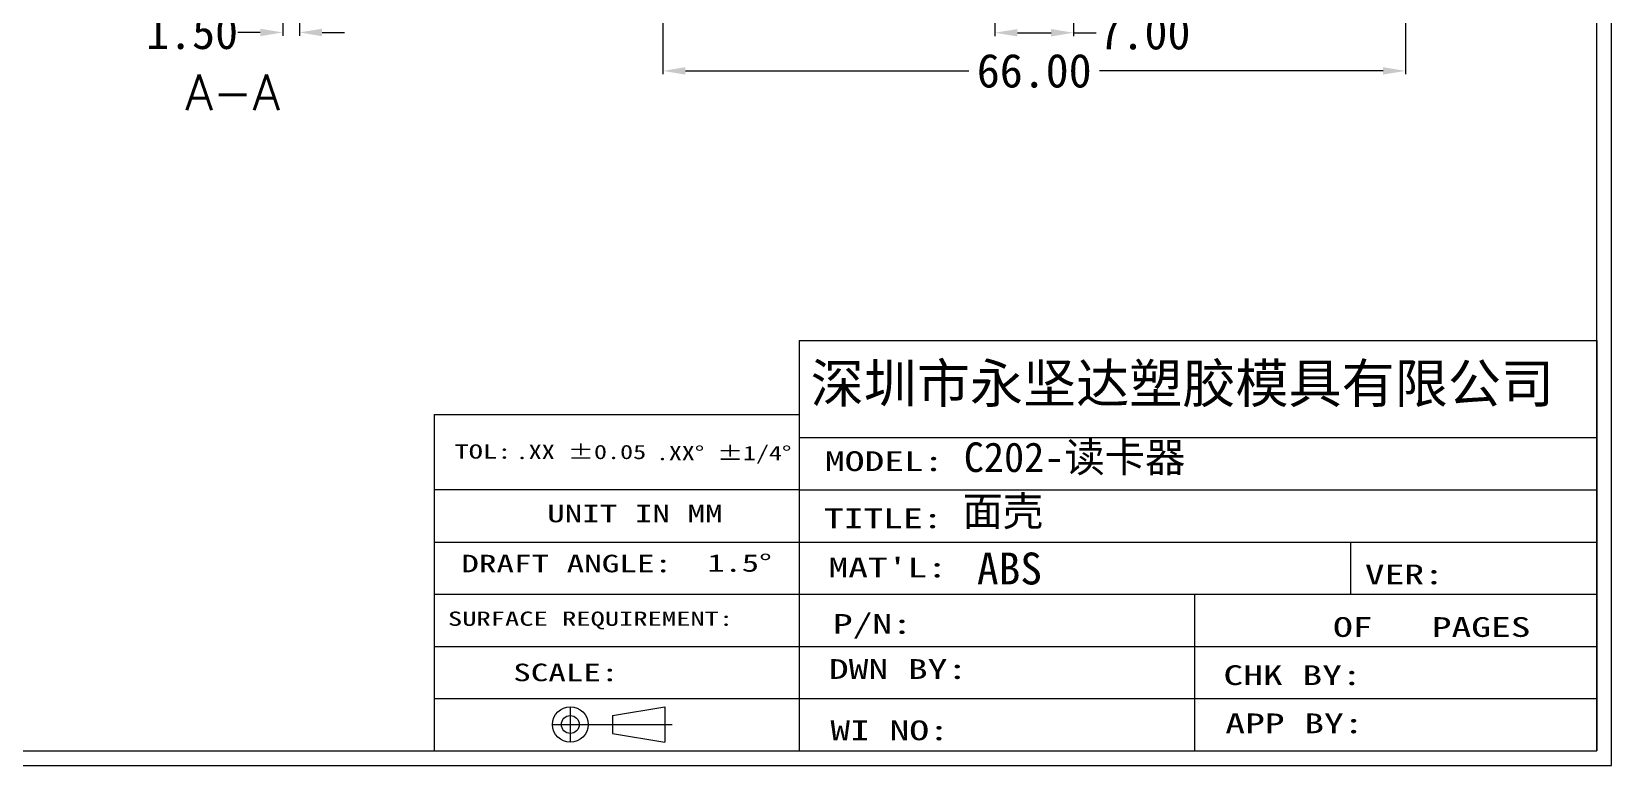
# Model space of a CAD drawing. Extents: x 178 to 733, y 496 to 689.
# Drawn here: x 310.2 to 450.6, y 496.1 to 561.4 of the extents above; entities that cross this region are included whole.
import ezdxf
from ezdxf.enums import TextEntityAlignment as Align

# ---------------------------------------------------------------- set-up
doc = ezdxf.new("R2010")
doc.units = 0
doc.header["$MEASUREMENT"] = 0
doc.layers.add('TOP', color=7, linetype='Continuous')
doc.styles.add('blockfont', font='simplex.shx', dxfattribs={"bigfont": 'bigfont'})
doc.dimstyles.get("Standard").update_dxf_attribs({"dimtxt": 0.18, "dimasz": 0.18, "dimexe": 0.18, "dimexo": 0.0625, "dimgap": 0.09, "dimtad": 0, "dimtih": 1, "dimtoh": 1, "dimdec": 4, "dimzin": 0, "dimdsep": 46, "dimtxsty": 'Standard', "dimcen": 0.09, "dimadec": 0, "dimazin": 0, "dimtfac": 1, "dimtdec": 4, "dimtofl": 0, "dimtmove": 0, "dimatfit": 3, "dimfxl": 0, "dimtolj": 1, "dimtzin": 0, "dimarcsym": 0})

# ---------------------------------------------------------------- blocks, each defined once
blk = doc.blocks.new('*D14')
at = {"color": 4, "linetype": 'Continuous', "lineweight": 9}
for p, q in [((395.84, 563.97), (395.84, 560.96)), ((402.84, 563.97), (402.84, 560.96)), ((397.84, 561.26), (400.84, 561.26)), ((402.84, 561.26), (404.84, 561.26))]:
    blk.add_line(p, q, dxfattribs=at)
for points in [[(397.84, 561.59), (397.84, 560.93), (395.84, 561.26)], [(400.84, 561.59), (400.84, 560.93), (402.84, 561.26)]]:
    blk.add_solid(points, dxfattribs=at)
at = {"layer": 'Defpoints', "color": 0, "linetype": 'Continuous', "lineweight": 9}
for p in [(395.84, 564.27), (402.84, 564.27), (402.84, 561.26)]:
    blk.add_point(p, dxfattribs=at)
at = {"color": 3, "linetype": 'Continuous', "lineweight": 9, "insert": (409.14, 561.26), "char_height": 3, "attachment_point": 5}
blk.add_mtext('\\A1;7.00', dxfattribs=at)
blk = doc.blocks.new('*D16')
at = {"color": 4, "linetype": 'Continuous', "lineweight": 9}
for p, q in [((366.34, 579.15), (366.34, 557.57)), ((432.34, 579.15), (432.34, 557.57)), ((368.34, 557.87), (393.54, 557.87)), ((430.34, 557.87), (405.14, 557.87))]:
    blk.add_line(p, q, dxfattribs=at)
for points in [[(368.34, 558.2), (368.34, 557.54), (366.34, 557.87)], [(430.34, 558.2), (430.34, 557.54), (432.34, 557.87)]]:
    blk.add_solid(points, dxfattribs=at)
at = {"layer": 'Defpoints', "color": 0, "linetype": 'Continuous', "lineweight": 9}
for p in [(366.34, 579.45), (432.34, 579.45), (432.34, 557.87)]:
    blk.add_point(p, dxfattribs=at)
at = {"color": 3, "linetype": 'Continuous', "lineweight": 9, "insert": (399.34, 557.87), "char_height": 3, "attachment_point": 5}
blk.add_mtext('\\A1;66.00', dxfattribs=at)
blk = doc.blocks.new('*D25')
at = {"color": 4, "linetype": 'Continuous', "lineweight": 9}
for p, q in [((332.55, 565.27), (332.55, 560.99)), ((334.05, 563.97), (334.05, 560.99)), ((330.55, 561.29), (328.55, 561.29)), ((336.05, 561.29), (338.05, 561.29))]:
    blk.add_line(p, q, dxfattribs=at)
for points in [[(330.55, 561.62), (330.55, 560.95), (332.55, 561.29)], [(336.05, 561.62), (336.05, 560.95), (334.05, 561.29)]]:
    blk.add_solid(points, dxfattribs=at)
at = {"layer": 'Defpoints', "color": 0, "linetype": 'Continuous', "lineweight": 9}
for p in [(332.55, 565.57), (334.05, 564.27), (332.55, 561.29)]:
    blk.add_point(p, dxfattribs=at)
at = {"color": 3, "linetype": 'Continuous', "lineweight": 9, "insert": (324.5, 561.29), "char_height": 3, "attachment_point": 5}
blk.add_mtext('\\A1;1.50', dxfattribs=at)
blk = doc.blocks.new('*T73')
at = {"linetype": 'ByBlock', "width": 1.2}
blk.add_text('WI NO:', height=1.8, dxfattribs=at).set_placement((320.43, 5.76), (331.23, 5.76), align=Align.FIT)
blk = doc.blocks.new('*T77')
at = {"linetype": 'ByBlock', "width": 1.090909}
blk.add_text('DRAFT ANGLE:', height=1.6, dxfattribs=at).set_placement((279.54, 21.07), (298.74, 21.07), align=Align.FIT)
blk = doc.blocks.new('*T79')
at = {"linetype": 'ByBlock', "width": 1.111111}
blk.add_text('UNIT IN MM', height=1.6, dxfattribs=at).set_placement((287.36, 25.63), (303.36, 25.63), align=Align.FIT)
blk = doc.blocks.new('*T76')
at = {"linetype": 'ByBlock', "width": 1.309524}
blk.add_text('.XX %%p0.05', height=1.3, dxfattribs=at).set_placement((284.48, 31.39), (296.39, 31.39), align=Align.FIT)
blk = doc.blocks.new('*T80')
at = {"linetype": 'ByBlock', "width": 1.2}
blk.add_text('SCALE:', height=1.6, dxfattribs=at).set_placement((284.27, 11.14), (293.87, 11.14), align=Align.FIT)
blk = doc.blocks.new('*T78')
at = {"linetype": 'ByBlock', "width": 1.071429}
blk.add_text('SURFACE REQUIREMENT:', height=1.3, dxfattribs=at).set_placement((278.32, 16.19), (304.32, 16.19), align=Align.FIT)
blk = doc.blocks.new('*T75')
at = {"linetype": 'ByBlock', "width": 1.333333}
blk.add_text('TOL:', height=1.3, dxfattribs=at).set_placement((278.91, 31.43), (284.11, 31.43), align=Align.FIT)
blk = doc.blocks.new('*T81')
at = {"linetype": 'ByBlock', "width": 1.571429}
blk.add_text('1.5%%d', height=1.6, dxfattribs=at).set_placement((301.97, 21.12), (307.84, 21.12), align=Align.FIT)
blk = doc.blocks.new('*T74')
at = {"linetype": 'ByBlock', "width": 1.1875}
blk.add_text('.XX%%d %%p1/4%%d', height=1.3, dxfattribs=at).set_placement((297.28, 31.29), (309.63, 31.29), align=Align.FIT)
blk = doc.blocks.new('*T85')
at = {"linetype": 'ByBlock', "width": 1.285714}
blk.add_text('TITLE:', height=1.8, dxfattribs=at).set_placement((319.85, 25.09), (330.65, 25.09), align=Align.FIT)
blk = doc.blocks.new('*T82')
at = {"linetype": 'ByBlock', "width": 1.2}
blk.add_text('MODEL:', height=1.8, dxfattribs=at).set_placement((319.94, 30.3), (330.74, 30.3), align=Align.FIT)
blk = doc.blocks.new('*T84')
at = {"linetype": 'ByBlock', "width": 1.333333}
blk.add_text('P/N:', height=1.8, dxfattribs=at).set_placement((320.66, 15.46), (327.86, 15.46), align=Align.FIT)
blk = doc.blocks.new('*T83')
at = {"linetype": 'ByBlock', "width": 1.105263}
blk.add_text('DWN BY:', height=1.8, dxfattribs=at).set_placement((320.3, 11.35), (332.9, 11.35), align=Align.FIT)
blk = doc.blocks.new('*T86')
at = {"linetype": 'ByBlock', "width": 1.333333}
blk.add_text("MAT'L:", height=1.8, dxfattribs=at).set_placement((320.26, 20.61), (331.06, 20.61), align=Align.FIT)
blk = doc.blocks.new('*T71')
at = {"linetype": 'ByBlock', "width": 1.166667}
blk.add_text('APP BY:', height=1.8, dxfattribs=at).set_placement((356.43, 6.4), (369.03, 6.4), align=Align.FIT)
blk = doc.blocks.new('*T88')
at = {"linetype": 'ByBlock', "width": 1.034483}
blk.add_text('OF   PAGES', height=1.8, dxfattribs=at).set_placement((366.25, 15.18), (384.25, 15.18), align=Align.FIT)
blk = doc.blocks.new('*T87')
at = {"linetype": 'ByBlock', "width": 1.2}
blk.add_text('VER:', height=1.8, dxfattribs=at).set_placement((369.15, 19.98), (376.35, 19.98), align=Align.FIT)
blk = doc.blocks.new('*T72')
at = {"linetype": 'ByBlock', "width": 1.166667}
blk.add_text('CHK BY:', height=1.8, dxfattribs=at).set_placement((356.26, 10.79), (368.86, 10.79), align=Align.FIT)

msp = doc.modelspace()

# ---------------------------------------------------------------- linework, layer by layer
at = {"color": 7, "linetype": 'Continuous', "lineweight": 9}
for p, q in [((450.633, 496.141), (450.633, 688.597)), ((449.337, 497.437), (449.337, 687.301)), ((179.769, 497.437), (449.337, 497.437)), ((178.473, 496.141), (450.633, 496.141))]:
    msp.add_line(p, q, dxfattribs=at)
at = {"lineweight": 9}
for p, q in [((378.459, 533.917), (449.337, 533.917)), ((378.459, 533.917), (378.459, 497.437)), ((449.337, 533.917), (449.337, 497.437)), ((346.022, 527.342), (346.022, 497.437)), ((346.022, 527.342), (378.459, 527.342)), ((378.459, 527.342), (378.459, 497.437)), ((378.459, 525.273), (449.337, 525.273)), ((378.459, 520.632), (346.022, 520.632)), ((378.459, 520.632), (449.337, 520.632)), ((346.022, 515.995), (378.459, 515.995)), ((378.459, 515.995), (449.337, 515.995)), ((427.481, 511.355), (427.481, 515.995)), ((346.022, 511.355), (378.459, 511.355)), ((378.459, 511.355), (449.337, 511.355)), ((413.585, 511.355), (413.585, 497.437)), ((346.022, 506.716), (378.459, 506.716)), ((378.459, 506.716), (449.337, 506.716)), ((346.022, 502.077), (378.459, 502.077)), ((361.848, 500.573), (366.52, 501.356)), ((366.52, 501.356), (366.52, 498.198)), ((378.459, 502.077), (449.337, 502.077)), ((361.848, 500.573), (361.848, 498.982)), ((361.848, 498.982), (366.52, 498.198))]:
    msp.add_line(p, q, dxfattribs=at)
at = {"color": 3, "lineweight": 9}
for p, q in [((358.11, 501.356), (358.11, 498.198)), ((356.531, 499.777), (367.167, 499.777))]:
    msp.add_line(p, q, dxfattribs=at)
at = {"lineweight": 9}
for radius in [1.579, 0.795]:
    msp.add_circle((358.11, 499.777), radius, dxfattribs=at)

# ---------------------------------------------------------------- block references
at = {"lineweight": 9, "xscale": 0.9749344001204463, "yscale": 0.9749344001204179, "zscale": 0.9749344001207738}
for name, p in [('*T75', (75.894, 492.764)), ('*T76', (75.894, 492.764)), ('*T74', (75.894, 492.764)), ('*T82', (68.824, 492.764)), ('*T79', (75.894, 492.764)), ('*T85', (68.824, 492.764)), ('*T77', (75.894, 492.764)), ('*T81', (75.894, 492.764)), ('*T86', (68.824, 492.764)), ('*T87', (68.824, 492.764)), ('*T78', (75.894, 492.764)), ('*T84', (68.824, 492.764)), ('*T88', (68.824, 492.764)), ('*T83', (68.824, 492.764)), ('*T80', (75.894, 492.764)), ('*T72', (68.824, 492.764)), ('*T73', (68.824, 492.764)), ('*T71', (68.824, 492.764))]:
    msp.add_blockref(name, p, dxfattribs=at)

# ---------------------------------------------------------------- texts
at = {"color": 3, "lineweight": 9, "attachment_point": 1}
for s, insert, char_height, width in [('{\\f宋体|b0|i0|c134|p54;深圳市永坚达塑胶模具有限公司}', (379.473, 531.83), 3.45923, 1387.05265), ('{\\fSimSun|b0|i0|c134|p54;C202-读卡器}', (393.08, 524.85), 2.62771, 1053.63693), ('{\\fSimSun|b0|i0|c134|p54;面壳}', (392.969, 520.062), 2.62771, 1053.63693)]:
    msp.add_mtext(s, dxfattribs=dict(at, insert=insert, char_height=char_height, width=width))
at = {"color": 3, "linetype": 'Continuous', "lineweight": 9, "insert": (394.247, 515.058), "char_height": 2.8344, "width": 17.90239, "attachment_point": 1}
msp.add_mtext('ABS', dxfattribs=at)
at = {"layer": 'TOP', "color": 1, "linetype": 'Continuous', "lineweight": 9, "insert": (327.023, 554.376), "char_height": 3.175, "attachment_point": 8, "line_spacing_factor": 0.903614, "style": 'blockfont'}
msp.add_mtext('\\W01.000; \\H3.17;A-A\\H3.17;', dxfattribs=at)

# ---------------------------------------------------------------- dimensions: what is measured, and where the dimension line sits
at = {"linetype": 'Continuous', "lineweight": 9}
for base, p1, p2, picture, middle in [((432.342, 557.871), (366.342, 579.448), (432.342, 579.448), '*D16', (399.342, 557.871)), ((332.549, 561.285), (334.049, 564.274), (332.549, 565.574), '*D25', (324.499, 561.285)), ((402.842, 561.26), (395.842, 564.274), (402.842, 564.274), '*D14', (409.142, 561.26))]:
    dim = msp.add_linear_dim(base=base, p1=p1, p2=p2, dimstyle='Standard', override={"dimtxt": 3, "dimasz": 2, "dimexe": 0.3, "dimexo": 0.3, "dimgap": 0.3, "dimtih": 0, "dimtoh": 0, "dimdec": 2, "dimdsep": 0, "dimcen": 0, "dimclrd": 4, "dimclre": 4, "dimclrt": 3, "dimadec": 1, "dimtdec": 2, "dimlwd": 9, "dimlwe": 9}, dxfattribs=at)
    dim.commit()
    dim.dimension.update_dxf_attribs({"geometry": picture, "text_midpoint": middle})

doc.saveas('drawing.dxf')
